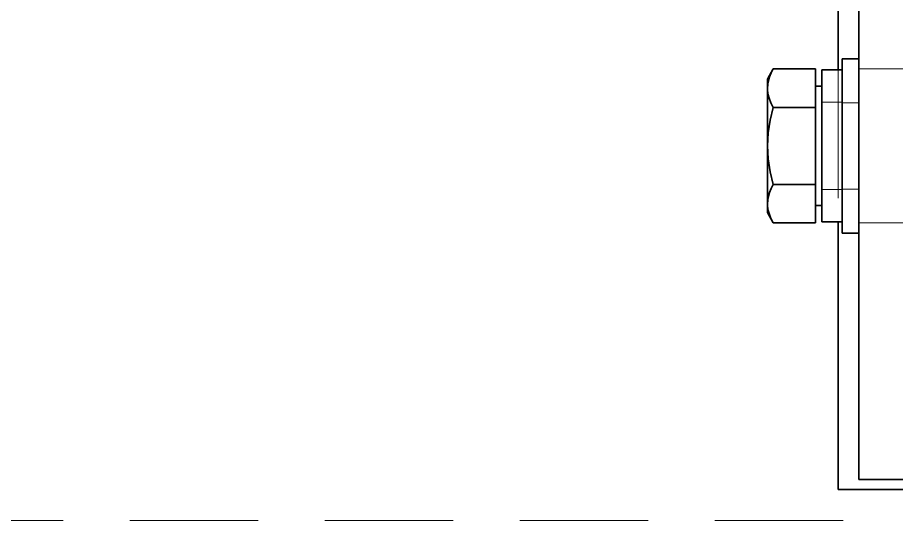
# Model space of a CAD drawing. Header units: millimetres. Extents: x -10155 to 20189, y -25550 to -22580.
# Drawn here: x -9013.2 to -8927.6, y -24793 to -24744 of the extents above; entities that cross this region are included whole.
import ezdxf

# ---------------------------------------------------------------- set-up
doc = ezdxf.new("R2010")
doc.units = ezdxf.units.MM
doc.linetypes.add('HIDDEN-HOKUTO', pattern=[3.8, 2.5, -1.3])
doc.layers.add('AM_HID', color=1, linetype='HIDDEN-HOKUTO', lineweight=25)

msp = doc.modelspace()

# ---------------------------------------------------------------- linework, layer by layer
at = {"color": 7, "lineweight": 35}
for p, q in [((-8933.248, -24695.046), (-8933.248, -24749.146)), ((-8931.248, -24699.046), (-8931.248, -24789.046)), ((-8933.248, -24763.946), (-8933.248, -24790.046)), ((-8931.248, -24789.046), (-8909.248, -24789.046)), ((-8933.248, -24790.046), (-8906.248, -24790.046))]:
    msp.add_line(p, q, dxfattribs=at)
at = {"color": 7, "lineweight": 35, "ltscale": 0.2125}
for p, q in [((-8932.847, -24748.046), (-8932.847, -24756.546)), ((-8931.248, -24748.046), (-8931.248, -24756.546)), ((-8932.847, -24756.546), (-8932.847, -24765.046)), ((-8931.248, -24756.546), (-8931.248, -24765.046))]:
    msp.add_line(p, q, dxfattribs=at)
at = {"color": 7, "lineweight": 35, "ltscale": 0.039996}
for p, q in [((-8931.248, -24748.046), (-8932.847, -24748.046)), ((-8931.248, -24765.046), (-8932.847, -24765.046))]:
    msp.add_line(p, q, dxfattribs=at)
at = {"color": 7, "lineweight": 35, "ltscale": 0.029082}
for p, q in [((-8940.147, -24750.046), (-8939.566, -24749.039)), ((-8940.147, -24763.046), (-8939.566, -24764.054))]:
    msp.add_line(p, q, dxfattribs=at)
at = {"color": 7, "lineweight": 35, "ltscale": 0.10296}
for p, q in [((-8935.447, -24749.039), (-8939.566, -24749.039)), ((-8935.447, -24752.79), (-8939.566, -24752.79)), ((-8939.566, -24760.303), (-8935.447, -24760.303)), ((-8935.447, -24764.054), (-8939.566, -24764.054))]:
    msp.add_line(p, q, dxfattribs=at)
at = {"color": 7, "lineweight": 35, "ltscale": 0.09377}
msp.add_line((-8935.447, -24749.039), (-8935.447, -24752.79), dxfattribs=at)
at = {"color": 7, "lineweight": 35, "ltscale": 0.185001}
msp.add_line((-8934.847, -24756.546), (-8934.847, -24749.146), dxfattribs=at)
at = {"color": 7, "lineweight": 35, "ltscale": 0.05}
for p, q in [((-8932.847, -24749.146), (-8934.847, -24749.146)), ((-8932.847, -24763.946), (-8934.847, -24763.946))]:
    msp.add_line(p, q, dxfattribs=at)
at = {"color": 7, "lineweight": 35, "ltscale": 0.1625}
for p, q in [((-8940.147, -24756.546), (-8940.147, -24750.046)), ((-8940.147, -24763.046), (-8940.147, -24756.546))]:
    msp.add_line(p, q, dxfattribs=at)
at = {"color": 7, "lineweight": 35, "ltscale": 0.015002}
for p, q in [((-8934.847, -24750.731), (-8935.447, -24750.731)), ((-8934.847, -24762.361), (-8935.447, -24762.361))]:
    msp.add_line(p, q, dxfattribs=at)
at = {"color": 7, "lineweight": 35, "ltscale": 0.187834}
msp.add_line((-8935.447, -24752.79), (-8935.447, -24760.303), dxfattribs=at)
at = {"color": 7, "lineweight": 35, "ltscale": 0.184999}
msp.add_line((-8934.847, -24763.946), (-8934.847, -24756.546), dxfattribs=at)
at = {"color": 7, "lineweight": 35, "ltscale": 0.093771}
msp.add_line((-8935.447, -24760.303), (-8935.447, -24764.054), dxfattribs=at)
at = {"color": 7, "lineweight": 35}
for points in [[(-8939.566, -24752.79), (-8939.801, -24752.339), (-8939.983, -24751.883), (-8940.091, -24751.473), (-8940.142, -24751.061), (-8940.105, -24750.434), (-8939.936, -24749.813), (-8939.77, -24749.424), (-8939.566, -24749.039)], [(-8940.147, -24756.546), (-8940.077, -24755.278), (-8939.874, -24754.023), (-8939.566, -24752.79)], [(-8939.566, -24760.303), (-8939.874, -24759.07), (-8940.077, -24757.815), (-8940.147, -24756.546)], [(-8939.566, -24764.054), (-8939.801, -24763.604), (-8939.983, -24763.147), (-8940.091, -24762.737), (-8940.142, -24762.325), (-8940.105, -24761.699), (-8939.936, -24761.078), (-8939.77, -24760.688), (-8939.566, -24760.303)]]:
    msp.add_lwpolyline(points, dxfattribs=at)
at = {"layer": 'AM_HID', "color": 1, "lineweight": 13, "ltscale": 5}
for p, q in [((-8933.248, -24749.146), (-8933.248, -24763.946)), ((-8931.248, -24749.046), (-8909.248, -24749.046)), ((-8935.447, -24752.79), (-8939.566, -24752.79)), ((-8934.847, -24752.296), (-8934.847, -24756.546)), ((-8932.847, -24752.296), (-8934.847, -24752.296)), ((-8932.847, -24752.296), (-8932.847, -24756.546)), ((-8931.248, -24752.346), (-8932.847, -24752.346)), ((-8934.847, -24756.546), (-8934.847, -24760.796)), ((-8932.847, -24756.546), (-8932.847, -24760.796)), ((-8935.447, -24760.303), (-8939.566, -24760.303)), ((-8932.847, -24760.796), (-8934.847, -24760.796)), ((-8931.248, -24760.746), (-8932.847, -24760.746)), ((-8931.248, -24764.046), (-8909.248, -24764.046)), ((-9686.248, -24793.046), (-8626.248, -24793.046))]:
    msp.add_line(p, q, dxfattribs=at)
for points in [[(-8939.566, -24749.039), (-8939.801, -24749.489), (-8939.983, -24749.946), (-8940.091, -24750.355), (-8940.142, -24750.768), (-8940.105, -24751.394), (-8939.936, -24752.015), (-8939.77, -24752.405), (-8939.566, -24752.79)], [(-8939.566, -24752.79), (-8939.874, -24754.023), (-8940.077, -24755.278), (-8940.147, -24756.546)], [(-8940.147, -24756.546), (-8940.077, -24757.815), (-8939.874, -24759.07), (-8939.566, -24760.303)], [(-8939.566, -24760.303), (-8939.801, -24760.753), (-8939.983, -24761.21), (-8940.091, -24761.62), (-8940.142, -24762.032), (-8940.105, -24762.658), (-8939.936, -24763.279), (-8939.77, -24763.669), (-8939.566, -24764.054)]]:
    msp.add_lwpolyline(points, dxfattribs=at)

doc.saveas('drawing.dxf')
